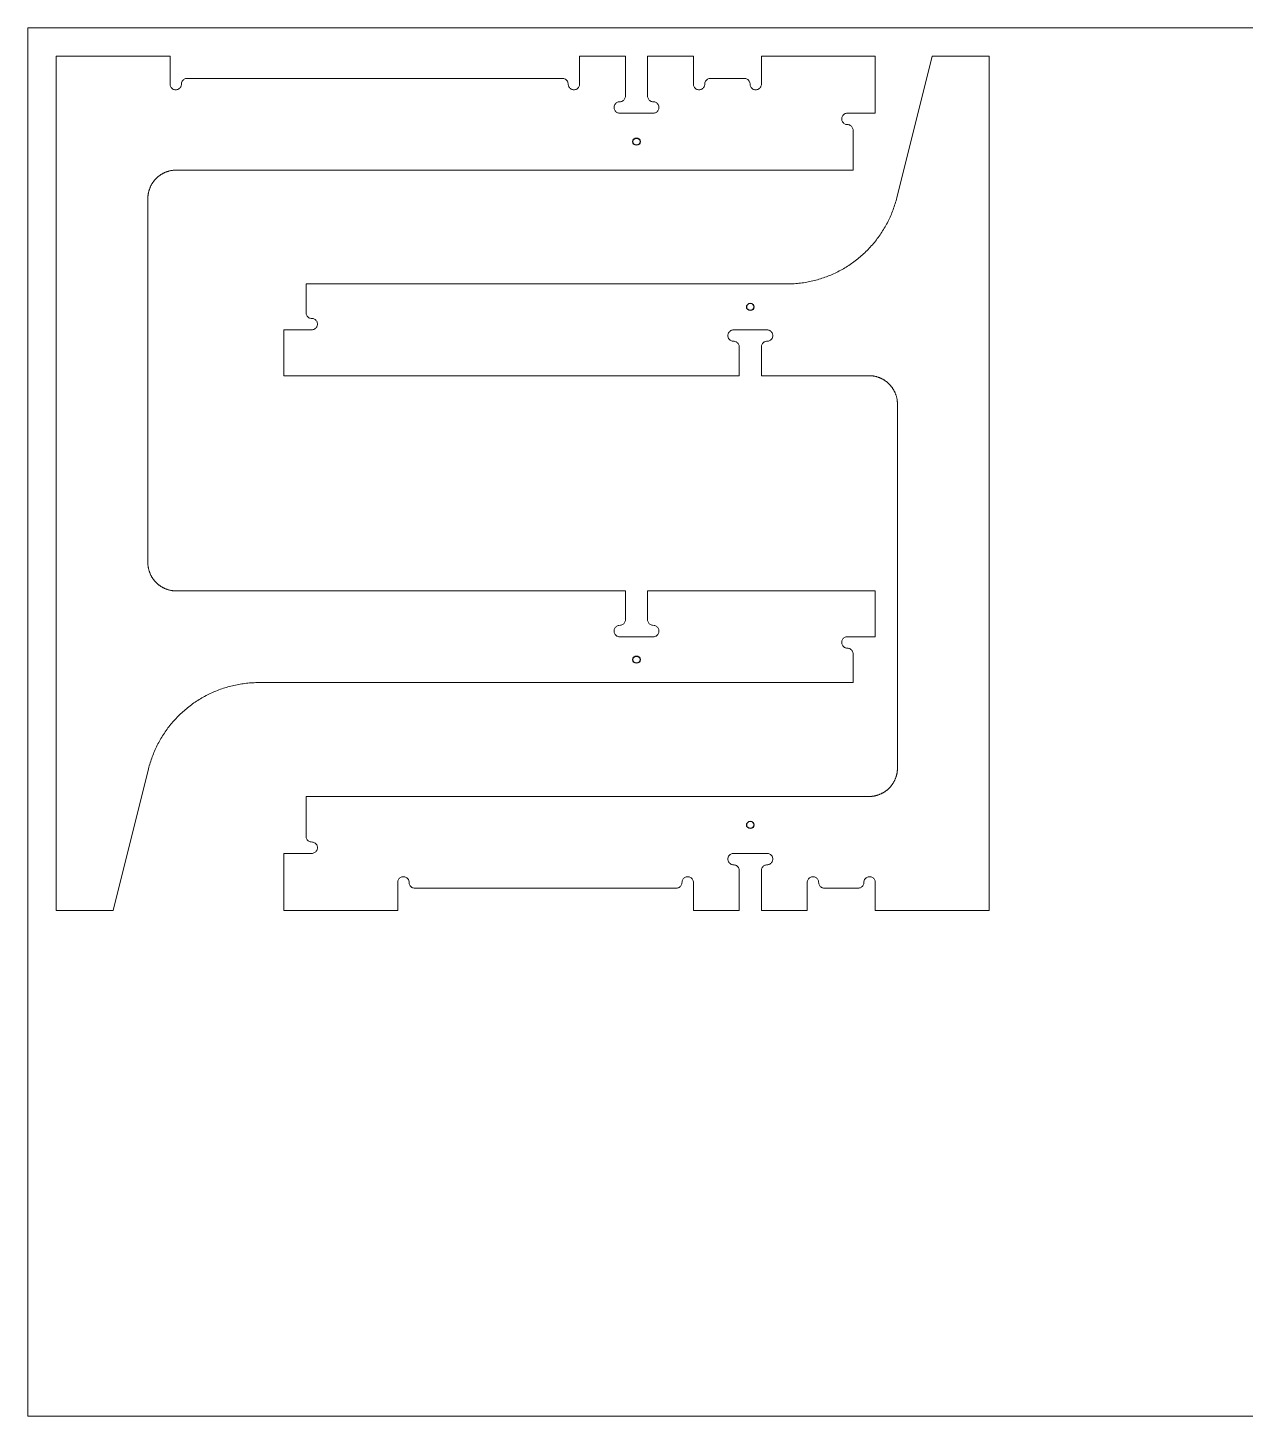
# Model space of a CAD drawing. Header units: inches. Extents: x 0 to 96, y 0 to 48.
# Drawn here: x 0 to 42.11, y 0 to 48 of the extents above; entities that cross this region are included whole.
import ezdxf

# ---------------------------------------------------------------- set-up
doc = ezdxf.new("R2010")
doc.units = ezdxf.units.IN
doc.header["$MEASUREMENT"] = 0
for name, color, linetype in [('000_TEXT', 6, 'Continuous'), ('CUT_HOLE_OPTIONAL', 3, 'Continuous'), ('CUT_THRU_OUTSIDE', 7, 'Continuous')]:
    doc.layers.add(name, color=color, linetype=linetype)

msp = doc.modelspace()

# ---------------------------------------------------------------- linework, layer by layer
at = {"layer": '000_TEXT', "linetype": 'Continuous', "lineweight": 0}
msp.add_lwpolyline([(0, 0), (0, 48), (96, 48), (96, 0)], close=True, dxfattribs=at)
at = {"layer": 'CUT_HOLE_OPTIONAL'}
for centre in [(21.053, 44.063), (24.99, 38.349), (21.053, 26.155), (24.99, 20.441)]:
    msp.add_circle(centre, 0.125, dxfattribs=at)
at = {"layer": 'CUT_THRU_OUTSIDE', "linetype": 'Continuous', "lineweight": 0}
for points in [[(28.543, 25.362, 0), (7.995, 25.362, 0), (7.941, 25.362, 0), (7.886, 25.361, 0), (7.832, 25.359, 0), (7.778, 25.356, 0), (7.724, 25.353, 0), (7.669, 25.349, 0), (7.615, 25.344, 0), (7.561, 25.338, 0), (7.507, 25.332, 0), (7.453, 25.325, 0), (7.399, 25.317, 0), (7.346, 25.308, 0), (7.292, 25.299, 0), (7.239, 25.289, 0), (7.185, 25.278, 0), (7.132, 25.266, 0), (7.079, 25.254, 0), (7.027, 25.241, 0), (6.974, 25.227, 0), (6.922, 25.213, 0), (6.869, 25.198, 0), (6.817, 25.182, 0), (6.766, 25.165, 0), (6.714, 25.148, 0), (6.663, 25.13, 0), (6.612, 25.111, 0), (6.561, 25.092, 0), (6.51, 25.071, 0), (6.46, 25.051, 0), (6.41, 25.029, 0), (6.361, 25.007, 0), (6.311, 24.984, 0), (6.262, 24.96, 0), (6.214, 24.936, 0), (6.165, 24.911, 0), (6.117, 24.886, 0), (6.07, 24.859, 0), (6.023, 24.832, 0), (5.976, 24.805, 0), (5.929, 24.777, 0), (5.883, 24.748, 0), (5.837, 24.718, 0), (5.792, 24.688, 0), (5.747, 24.657, 0), (5.703, 24.626, 0), (5.659, 24.594, 0), (5.615, 24.562, 0), (5.572, 24.528, 0), (5.53, 24.495, 0), (5.488, 24.46, 0), (5.446, 24.425, 0), (5.405, 24.39, 0), (5.364, 24.354, 0), (5.324, 24.317, 0), (5.284, 24.28, 0), (5.245, 24.242, 0), (5.206, 24.204, 0), (5.168, 24.165, 0), (5.131, 24.126, 0), (5.094, 24.086, 0), (5.057, 24.046, 0), (5.021, 24.005, 0), (4.986, 23.964, 0), (4.951, 23.922, 0), (4.917, 23.88, 0), (4.883, 23.837, 0), (4.85, 23.794, 0), (4.818, 23.75, 0), (4.786, 23.706, 0), (4.755, 23.661, 0), (4.724, 23.616, 0), (4.694, 23.571, 0), (4.665, 23.525, 0), (4.636, 23.479, 0), (4.608, 23.432, 0), (4.581, 23.385, 0), (4.554, 23.338, 0), (4.528, 23.29, 0), (4.503, 23.242, 0), (4.478, 23.194, 0), (4.454, 23.145, 0), (4.43, 23.096, 0), (4.408, 23.047, 0), (4.386, 22.997, 0), (4.364, 22.947, 0), (4.344, 22.897, 0), (4.324, 22.846, 0), (4.304, 22.795, 0), (4.286, 22.744, 0), (4.268, 22.693, 0), (4.251, 22.641, 0), (4.234, 22.589, 0), (4.219, 22.537, 0), (4.204, 22.485, 0), (4.189, 22.433, 0), (4.176, 22.38, 0), (2.953, 17.488, 0), (0.984, 17.488, 0), (0.984, 47.016, 0), (4.921, 47.016, 0), (4.921, 46.051, 0), (4.923, 46.025, 0), (4.928, 46, 0), (4.936, 45.976, 0), (4.948, 45.953, 0), (4.962, 45.931, 0), (4.979, 45.912, 0), (4.998, 45.895, 0), (5.02, 45.881, 0), (5.043, 45.869, 0), (5.067, 45.861, 0), (5.092, 45.856, 0), (5.118, 45.854, 0), (5.144, 45.856, 0), (5.169, 45.861, 0), (5.193, 45.869, 0), (5.217, 45.881, 0), (5.238, 45.895, 0), (5.257, 45.912, 0), (5.274, 45.931, 0), (5.289, 45.953, 0), (5.3, 45.976, 0), (5.308, 46, 0), (5.313, 46.025, 0), (5.317, 46.077, 0), (5.322, 46.102, 0), (5.33, 46.127, 0), (5.341, 46.15, 0), (5.356, 46.171, 0), (5.373, 46.19, 0), (5.392, 46.207, 0), (5.413, 46.222, 0), (5.436, 46.233, 0), (5.461, 46.241, 0), (5.486, 46.246, 0), (5.512, 46.248, 0), (18.494, 46.248, 0), (18.52, 46.246, 0), (18.545, 46.241, 0), (18.569, 46.233, 0), (18.593, 46.222, 0), (18.614, 46.207, 0), (18.633, 46.19, 0), (18.65, 46.171, 0), (18.665, 46.15, 0), (18.676, 46.127, 0), (18.684, 46.102, 0), (18.689, 46.077, 0), (18.693, 46.025, 0), (18.698, 46, 0), (18.706, 45.976, 0), (18.717, 45.953, 0), (18.732, 45.931, 0), (18.749, 45.912, 0), (18.768, 45.895, 0), (18.789, 45.881, 0), (18.812, 45.869, 0), (18.837, 45.861, 0), (18.862, 45.856, 0), (18.888, 45.854, 0), (18.913, 45.856, 0), (18.939, 45.861, 0), (18.963, 45.869, 0), (18.986, 45.881, 0), (19.008, 45.895, 0), (19.027, 45.912, 0), (19.044, 45.931, 0), (19.058, 45.953, 0), (19.07, 45.976, 0), (19.078, 46, 0), (19.083, 46.025, 0), (19.085, 46.051, 0), (19.085, 47.016, 0), (20.669, 47.016, 0), (20.669, 45.638, 0), (20.668, 45.612, 0), (20.663, 45.587, 0), (20.654, 45.562, 0), (20.643, 45.539, 0), (20.629, 45.518, 0), (20.612, 45.499, 0), (20.592, 45.482, 0), (20.571, 45.467, 0), (20.548, 45.456, 0), (20.523, 45.448, 0), (20.498, 45.443, 0), (20.447, 45.439, 0), (20.421, 45.434, 0), (20.397, 45.426, 0), (20.374, 45.415, 0), (20.353, 45.4, 0), (20.333, 45.383, 0), (20.316, 45.364, 0), (20.302, 45.343, 0), (20.291, 45.319, 0), (20.282, 45.295, 0), (20.277, 45.27, 0), (20.276, 45.244, 0), (20.277, 45.218, 0), (20.282, 45.193, 0), (20.291, 45.169, 0), (20.302, 45.146, 0), (20.316, 45.124, 0), (20.333, 45.105, 0), (20.353, 45.088, 0), (20.374, 45.074, 0), (20.397, 45.062, 0), (20.421, 45.054, 0), (20.447, 45.049, 0), (20.472, 45.047, 0), (21.634, 45.047, 0), (21.66, 45.049, 0), (21.685, 45.054, 0), (21.709, 45.062, 0), (21.732, 45.074, 0), (21.754, 45.088, 0), (21.773, 45.105, 0), (21.79, 45.124, 0), (21.804, 45.146, 0), (21.816, 45.169, 0), (21.824, 45.193, 0), (21.829, 45.218, 0), (21.831, 45.244, 0), (21.829, 45.27, 0), (21.824, 45.295, 0), (21.816, 45.319, 0), (21.804, 45.343, 0), (21.79, 45.364, 0), (21.773, 45.383, 0), (21.754, 45.4, 0), (21.732, 45.415, 0), (21.709, 45.426, 0), (21.685, 45.434, 0), (21.66, 45.439, 0), (21.608, 45.443, 0), (21.583, 45.448, 0), (21.559, 45.456, 0), (21.535, 45.467, 0), (21.514, 45.482, 0), (21.495, 45.499, 0), (21.478, 45.518, 0), (21.463, 45.539, 0), (21.452, 45.562, 0), (21.444, 45.587, 0), (21.439, 45.612, 0), (21.437, 45.638, 0), (21.437, 47.016, 0), (23.022, 47.016, 0), (23.022, 46.051, 0), (23.023, 46.025, 0), (23.028, 46, 0), (23.037, 45.976, 0), (23.048, 45.953, 0), (23.062, 45.931, 0), (23.079, 45.912, 0), (23.099, 45.895, 0), (23.12, 45.881, 0), (23.143, 45.869, 0), (23.168, 45.861, 0), (23.193, 45.856, 0), (23.219, 45.854, 0), (23.244, 45.856, 0), (23.269, 45.861, 0), (23.294, 45.869, 0), (23.317, 45.881, 0), (23.338, 45.895, 0), (23.358, 45.912, 0), (23.375, 45.931, 0), (23.389, 45.953, 0), (23.4, 45.976, 0), (23.409, 46, 0), (23.414, 46.025, 0), (23.417, 46.077, 0), (23.422, 46.102, 0), (23.43, 46.127, 0), (23.442, 46.15, 0), (23.456, 46.171, 0), (23.473, 46.19, 0), (23.492, 46.207, 0), (23.514, 46.222, 0), (23.537, 46.233, 0), (23.561, 46.241, 0), (23.587, 46.246, 0), (23.612, 46.248, 0), (24.783, 46.248, 0), (24.809, 46.246, 0), (24.834, 46.241, 0), (24.859, 46.233, 0), (24.882, 46.222, 0), (24.903, 46.207, 0), (24.923, 46.19, 0), (24.94, 46.171, 0), (24.954, 46.15, 0), (24.965, 46.127, 0), (24.974, 46.102, 0), (24.979, 46.077, 0), (24.982, 46.025, 0), (24.987, 46, 0), (24.995, 45.976, 0), (25.007, 45.953, 0), (25.021, 45.931, 0), (25.038, 45.912, 0), (25.057, 45.895, 0), (25.079, 45.881, 0), (25.102, 45.869, 0), (25.126, 45.861, 0), (25.151, 45.856, 0), (25.177, 45.854, 0), (25.203, 45.856, 0), (25.228, 45.861, 0), (25.252, 45.869, 0), (25.276, 45.881, 0), (25.297, 45.895, 0), (25.316, 45.912, 0), (25.333, 45.931, 0), (25.348, 45.953, 0), (25.359, 45.976, 0), (25.367, 46, 0), (25.372, 46.025, 0), (25.374, 46.051, 0), (25.374, 47.016, 0), (29.311, 47.016, 0), (29.311, 45.047, 0), (28.346, 45.047, 0), (28.321, 45.046, 0), (28.296, 45.041, 0), (28.271, 45.032, 0), (28.248, 45.021, 0), (28.227, 45.007, 0), (28.207, 44.99, 0), (28.19, 44.97, 0), (28.176, 44.949, 0), (28.165, 44.926, 0), (28.156, 44.901, 0), (28.151, 44.876, 0), (28.15, 44.85, 0), (28.151, 44.825, 0), (28.156, 44.799, 0), (28.165, 44.775, 0), (28.176, 44.752, 0), (28.19, 44.731, 0), (28.207, 44.711, 0), (28.227, 44.694, 0), (28.248, 44.68, 0), (28.271, 44.669, 0), (28.296, 44.66, 0), (28.321, 44.655, 0), (28.372, 44.652, 0), (28.397, 44.647, 0), (28.422, 44.639, 0), (28.445, 44.627, 0), (28.466, 44.613, 0), (28.486, 44.596, 0), (28.503, 44.577, 0), (28.517, 44.555, 0), (28.528, 44.532, 0), (28.537, 44.508, 0), (28.542, 44.482, 0), (28.543, 44.457, 0), (28.543, 43.079, 0), (5.138, 43.079, 0), (5.122, 43.079, 0), (5.106, 43.078, 0), (5.09, 43.078, 0), (5.073, 43.077, 0), (5.057, 43.075, 0), (5.041, 43.074, 0), (5.025, 43.072, 0), (5.009, 43.07, 0), (4.993, 43.068, 0), (4.977, 43.066, 0), (4.962, 43.063, 0), (4.946, 43.06, 0), (4.93, 43.057, 0), (4.914, 43.053, 0), (4.899, 43.049, 0), (4.883, 43.045, 0), (4.868, 43.041, 0), (4.852, 43.036, 0), (4.837, 43.032, 0), (4.821, 43.027, 0), (4.806, 43.021, 0), (4.791, 43.016, 0), (4.776, 43.01, 0), (4.761, 43.004, 0), (4.746, 42.998, 0), (4.732, 42.991, 0), (4.717, 42.984, 0), (4.702, 42.977, 0), (4.688, 42.97, 0), (4.674, 42.963, 0), (4.66, 42.955, 0), (4.646, 42.947, 0), (4.632, 42.939, 0), (4.618, 42.93, 0), (4.604, 42.922, 0), (4.591, 42.913, 0), (4.578, 42.904, 0), (4.564, 42.895, 0), (4.551, 42.885, 0), (4.539, 42.875, 0), (4.526, 42.865, 0), (4.513, 42.855, 0), (4.501, 42.845, 0), (4.489, 42.834, 0), (4.477, 42.824, 0), (4.465, 42.813, 0), (4.453, 42.802, 0), (4.442, 42.79, 0), (4.431, 42.779, 0), (4.419, 42.767, 0), (4.409, 42.755, 0), (4.398, 42.743, 0), (4.387, 42.731, 0), (4.377, 42.719, 0), (4.367, 42.706, 0), (4.357, 42.694, 0), (4.347, 42.681, 0), (4.338, 42.668, 0), (4.328, 42.655, 0), (4.319, 42.641, 0), (4.311, 42.628, 0), (4.302, 42.614, 0), (4.294, 42.6, 0), (4.285, 42.587, 0), (4.277, 42.573, 0), (4.27, 42.558, 0), (4.262, 42.544, 0), (4.255, 42.53, 0), (4.248, 42.515, 0), (4.241, 42.501, 0), (4.235, 42.486, 0), (4.228, 42.471, 0), (4.222, 42.456, 0), (4.217, 42.441, 0), (4.211, 42.426, 0), (4.206, 42.411, 0), (4.201, 42.396, 0), (4.196, 42.38, 0), (4.191, 42.365, 0), (4.187, 42.349, 0), (4.183, 42.334, 0), (4.179, 42.318, 0), (4.176, 42.302, 0), (4.172, 42.287, 0), (4.169, 42.271, 0), (4.167, 42.255, 0), (4.164, 42.239, 0), (4.162, 42.223, 0), (4.16, 42.207, 0), (4.158, 42.191, 0), (4.157, 42.175, 0), (4.156, 42.159, 0), (4.155, 42.143, 0), (4.154, 42.127, 0), (4.154, 42.111, 0), (4.154, 42.094, 0), (4.154, 29.516, 0), (4.154, 29.5, 0), (4.154, 29.484, 0), (4.155, 29.467, 0), (4.156, 29.451, 0), (4.157, 29.435, 0), (4.158, 29.419, 0), (4.16, 29.403, 0), (4.162, 29.387, 0), (4.164, 29.371, 0), (4.167, 29.355, 0), (4.169, 29.34, 0), (4.172, 29.324, 0), (4.176, 29.308, 0), (4.179, 29.292, 0), (4.183, 29.277, 0), (4.187, 29.261, 0), (4.191, 29.245, 0), (4.196, 29.23, 0), (4.201, 29.215, 0), (4.206, 29.199, 0), (4.211, 29.184, 0), (4.217, 29.169, 0), (4.222, 29.154, 0), (4.228, 29.139, 0), (4.235, 29.124, 0), (4.241, 29.11, 0), (4.248, 29.095, 0), (4.255, 29.08, 0), (4.262, 29.066, 0), (4.27, 29.052, 0), (4.277, 29.038, 0), (4.285, 29.024, 0), (4.294, 29.01, 0), (4.302, 28.996, 0), (4.311, 28.982, 0), (4.319, 28.969, 0), (4.328, 28.956, 0), (4.338, 28.942, 0), (4.347, 28.929, 0), (4.357, 28.917, 0), (4.367, 28.904, 0), (4.377, 28.891, 0), (4.387, 28.879, 0), (4.398, 28.867, 0), (4.409, 28.855, 0), (4.419, 28.843, 0), (4.431, 28.831, 0), (4.442, 28.82, 0), (4.453, 28.808, 0), (4.465, 28.797, 0), (4.477, 28.786, 0), (4.489, 28.776, 0), (4.501, 28.765, 0), (4.513, 28.755, 0), (4.526, 28.745, 0), (4.539, 28.735, 0), (4.551, 28.725, 0), (4.564, 28.716, 0), (4.578, 28.706, 0), (4.591, 28.697, 0), (4.604, 28.689, 0), (4.618, 28.68, 0), (4.632, 28.672, 0), (4.646, 28.663, 0), (4.66, 28.655, 0), (4.674, 28.648, 0), (4.688, 28.64, 0), (4.702, 28.633, 0), (4.717, 28.626, 0), (4.732, 28.619, 0), (4.746, 28.613, 0), (4.761, 28.606, 0), (4.776, 28.6, 0), (4.791, 28.595, 0), (4.806, 28.589, 0), (4.821, 28.584, 0), (4.837, 28.579, 0), (4.852, 28.574, 0), (4.868, 28.569, 0), (4.883, 28.565, 0), (4.899, 28.561, 0), (4.914, 28.557, 0), (4.93, 28.554, 0), (4.946, 28.55, 0), (4.962, 28.547, 0), (4.977, 28.545, 0), (4.993, 28.542, 0), (5.009, 28.54, 0), (5.025, 28.538, 0), (5.041, 28.536, 0), (5.057, 28.535, 0), (5.073, 28.534, 0), (5.09, 28.533, 0), (5.106, 28.532, 0), (5.122, 28.532, 0), (5.138, 28.531, 0), (20.669, 28.531, 0), (20.669, 27.537, 0), (20.668, 27.512, 0), (20.663, 27.486, 0), (20.654, 27.462, 0), (20.643, 27.439, 0), (20.629, 27.418, 0), (20.612, 27.398, 0), (20.592, 27.381, 0), (20.571, 27.367, 0), (20.548, 27.356, 0), (20.523, 27.347, 0), (20.498, 27.342, 0), (20.447, 27.339, 0), (20.421, 27.334, 0), (20.397, 27.326, 0), (20.374, 27.314, 0), (20.353, 27.3, 0), (20.333, 27.283, 0), (20.316, 27.264, 0), (20.302, 27.242, 0), (20.291, 27.219, 0), (20.282, 27.195, 0), (20.277, 27.169, 0), (20.276, 27.144, 0), (20.277, 27.118, 0), (20.282, 27.093, 0), (20.291, 27.068, 0), (20.302, 27.045, 0), (20.316, 27.024, 0), (20.333, 27.005, 0), (20.353, 26.988, 0), (20.374, 26.973, 0), (20.397, 26.962, 0), (20.421, 26.954, 0), (20.447, 26.949, 0), (20.472, 26.947, 0), (21.634, 26.947, 0), (21.66, 26.949, 0), (21.685, 26.954, 0), (21.709, 26.962, 0), (21.732, 26.973, 0), (21.754, 26.988, 0), (21.773, 27.005, 0), (21.79, 27.024, 0), (21.804, 27.045, 0), (21.816, 27.068, 0), (21.824, 27.093, 0), (21.829, 27.118, 0), (21.831, 27.144, 0), (21.829, 27.169, 0), (21.824, 27.195, 0), (21.816, 27.219, 0), (21.804, 27.242, 0), (21.79, 27.264, 0), (21.773, 27.283, 0), (21.754, 27.3, 0), (21.732, 27.314, 0), (21.709, 27.326, 0), (21.685, 27.334, 0), (21.66, 27.339, 0), (21.608, 27.342, 0), (21.583, 27.347, 0), (21.559, 27.356, 0), (21.535, 27.367, 0), (21.514, 27.381, 0), (21.495, 27.398, 0), (21.478, 27.418, 0), (21.463, 27.439, 0), (21.452, 27.462, 0), (21.444, 27.486, 0), (21.439, 27.512, 0), (21.437, 27.537, 0), (21.437, 28.531, 0), (29.311, 28.531, 0), (29.311, 26.947, 0), (28.346, 26.947, 0), (28.321, 26.945, 0), (28.296, 26.94, 0), (28.271, 26.932, 0), (28.248, 26.92, 0), (28.227, 26.906, 0), (28.207, 26.889, 0), (28.19, 26.87, 0), (28.176, 26.848, 0), (28.165, 26.825, 0), (28.156, 26.801, 0), (28.151, 26.776, 0), (28.15, 26.75, 0), (28.151, 26.724, 0), (28.156, 26.699, 0), (28.165, 26.675, 0), (28.176, 26.652, 0), (28.19, 26.63, 0), (28.207, 26.611, 0), (28.227, 26.594, 0), (28.248, 26.58, 0), (28.271, 26.568, 0), (28.296, 26.56, 0), (28.321, 26.555, 0), (28.372, 26.551, 0), (28.397, 26.546, 0), (28.422, 26.538, 0), (28.445, 26.527, 0), (28.466, 26.512, 0), (28.486, 26.495, 0), (28.503, 26.476, 0), (28.517, 26.455, 0), (28.528, 26.432, 0), (28.537, 26.407, 0), (28.542, 26.382, 0), (28.543, 26.356, 0), (28.543, 25.362, 0)], [(9.626, 38.148, 0), (9.628, 38.122, 0), (9.633, 38.097, 0), (9.641, 38.072, 0), (9.652, 38.049, 0), (9.667, 38.028, 0), (9.684, 38.008, 0), (9.703, 37.991, 0), (9.724, 37.977, 0), (9.748, 37.966, 0), (9.772, 37.957, 0), (9.797, 37.952, 0), (9.849, 37.949, 0), (9.874, 37.944, 0), (9.898, 37.936, 0), (9.921, 37.924, 0), (9.943, 37.91, 0), (9.962, 37.893, 0), (9.979, 37.874, 0), (9.993, 37.852, 0), (10.005, 37.829, 0), (10.013, 37.805, 0), (10.018, 37.78, 0), (10.02, 37.754, 0), (10.018, 37.728, 0), (10.013, 37.703, 0), (10.005, 37.679, 0), (9.993, 37.656, 0), (9.979, 37.634, 0), (9.962, 37.615, 0), (9.943, 37.598, 0), (9.921, 37.583, 0), (9.898, 37.572, 0), (9.874, 37.564, 0), (9.849, 37.559, 0), (9.823, 37.557, 0), (8.858, 37.557, 0), (8.858, 35.972, 0), (24.606, 35.972, 0), (24.606, 36.967, 0), (24.605, 36.992, 0), (24.6, 37.017, 0), (24.591, 37.042, 0), (24.58, 37.065, 0), (24.566, 37.086, 0), (24.549, 37.106, 0), (24.529, 37.123, 0), (24.508, 37.137, 0), (24.485, 37.148, 0), (24.46, 37.157, 0), (24.435, 37.162, 0), (24.384, 37.165, 0), (24.359, 37.17, 0), (24.334, 37.178, 0), (24.311, 37.19, 0), (24.29, 37.204, 0), (24.27, 37.221, 0), (24.253, 37.24, 0), (24.239, 37.262, 0), (24.228, 37.285, 0), (24.219, 37.309, 0), (24.214, 37.335, 0), (24.213, 37.36, 0), (24.214, 37.386, 0), (24.219, 37.411, 0), (24.228, 37.436, 0), (24.239, 37.459, 0), (24.253, 37.48, 0), (24.27, 37.499, 0), (24.29, 37.516, 0), (24.311, 37.531, 0), (24.334, 37.542, 0), (24.359, 37.55, 0), (24.384, 37.555, 0), (24.409, 37.557, 0), (25.571, 37.557, 0), (25.597, 37.555, 0), (25.622, 37.55, 0), (25.646, 37.542, 0), (25.669, 37.531, 0), (25.691, 37.516, 0), (25.71, 37.499, 0), (25.727, 37.48, 0), (25.741, 37.459, 0), (25.753, 37.436, 0), (25.761, 37.411, 0), (25.766, 37.386, 0), (25.768, 37.36, 0), (25.766, 37.335, 0), (25.761, 37.309, 0), (25.753, 37.285, 0), (25.741, 37.262, 0), (25.727, 37.24, 0), (25.71, 37.221, 0), (25.691, 37.204, 0), (25.669, 37.19, 0), (25.646, 37.178, 0), (25.622, 37.17, 0), (25.597, 37.165, 0), (25.545, 37.162, 0), (25.52, 37.157, 0), (25.496, 37.148, 0), (25.472, 37.137, 0), (25.451, 37.123, 0), (25.432, 37.106, 0), (25.415, 37.086, 0), (25.4, 37.065, 0), (25.389, 37.042, 0), (25.381, 37.017, 0), (25.376, 36.992, 0), (25.374, 36.967, 0), (25.374, 35.972, 0), (29.094, 35.972, 0), (29.111, 35.972, 0), (29.127, 35.972, 0), (29.143, 35.971, 0), (29.159, 35.97, 0), (29.175, 35.969, 0), (29.191, 35.968, 0), (29.207, 35.966, 0), (29.223, 35.964, 0), (29.239, 35.962, 0), (29.255, 35.959, 0), (29.271, 35.957, 0), (29.287, 35.954, 0), (29.302, 35.95, 0), (29.318, 35.947, 0), (29.334, 35.943, 0), (29.349, 35.939, 0), (29.365, 35.935, 0), (29.38, 35.93, 0), (29.396, 35.925, 0), (29.411, 35.92, 0), (29.426, 35.915, 0), (29.441, 35.909, 0), (29.456, 35.904, 0), (29.471, 35.898, 0), (29.486, 35.891, 0), (29.501, 35.885, 0), (29.515, 35.878, 0), (29.53, 35.871, 0), (29.544, 35.864, 0), (29.558, 35.856, 0), (29.573, 35.849, 0), (29.587, 35.841, 0), (29.6, 35.832, 0), (29.614, 35.824, 0), (29.628, 35.815, 0), (29.641, 35.807, 0), (29.655, 35.798, 0), (29.668, 35.788, 0), (29.681, 35.779, 0), (29.694, 35.769, 0), (29.706, 35.759, 0), (29.719, 35.749, 0), (29.731, 35.739, 0), (29.743, 35.728, 0), (29.755, 35.717, 0), (29.767, 35.707, 0), (29.779, 35.695, 0), (29.79, 35.684, 0), (29.802, 35.673, 0), (29.813, 35.661, 0), (29.824, 35.649, 0), (29.834, 35.637, 0), (29.845, 35.625, 0), (29.855, 35.613, 0), (29.865, 35.6, 0), (29.875, 35.587, 0), (29.885, 35.575, 0), (29.895, 35.561, 0), (29.904, 35.548, 0), (29.913, 35.535, 0), (29.922, 35.522, 0), (29.93, 35.508, 0), (29.939, 35.494, 0), (29.947, 35.48, 0), (29.955, 35.466, 0), (29.963, 35.452, 0), (29.97, 35.438, 0), (29.977, 35.424, 0), (29.984, 35.409, 0), (29.991, 35.394, 0), (29.998, 35.38, 0), (30.004, 35.365, 0), (30.01, 35.35, 0), (30.016, 35.335, 0), (30.021, 35.32, 0), (30.027, 35.305, 0), (30.032, 35.289, 0), (30.036, 35.274, 0), (30.041, 35.258, 0), (30.045, 35.243, 0), (30.049, 35.227, 0), (30.053, 35.212, 0), (30.057, 35.196, 0), (30.06, 35.18, 0), (30.063, 35.164, 0), (30.066, 35.149, 0), (30.068, 35.133, 0), (30.07, 35.117, 0), (30.072, 35.101, 0), (30.074, 35.085, 0), (30.075, 35.069, 0), (30.077, 35.053, 0), (30.078, 35.036, 0), (30.078, 35.02, 0), (30.079, 35.004, 0), (30.079, 34.988, 0), (30.079, 22.409, 0), (30.079, 22.393, 0), (30.078, 22.377, 0), (30.078, 22.361, 0), (30.077, 22.345, 0), (30.075, 22.329, 0), (30.074, 22.313, 0), (30.072, 22.297, 0), (30.07, 22.281, 0), (30.068, 22.265, 0), (30.066, 22.249, 0), (30.063, 22.233, 0), (30.06, 22.217, 0), (30.057, 22.202, 0), (30.053, 22.186, 0), (30.049, 22.17, 0), (30.045, 22.155, 0), (30.041, 22.139, 0), (30.036, 22.124, 0), (30.032, 22.108, 0), (30.027, 22.093, 0), (30.021, 22.078, 0), (30.016, 22.063, 0), (30.01, 22.048, 0), (30.004, 22.033, 0), (29.998, 22.018, 0), (29.991, 22.003, 0), (29.984, 21.989, 0), (29.977, 21.974, 0), (29.97, 21.96, 0), (29.963, 21.945, 0), (29.955, 21.931, 0), (29.947, 21.917, 0), (29.939, 21.903, 0), (29.93, 21.89, 0), (29.922, 21.876, 0), (29.913, 21.863, 0), (29.904, 21.849, 0), (29.895, 21.836, 0), (29.885, 21.823, 0), (29.875, 21.81, 0), (29.865, 21.798, 0), (29.855, 21.785, 0), (29.845, 21.773, 0), (29.834, 21.76, 0), (29.824, 21.748, 0), (29.813, 21.737, 0), (29.802, 21.725, 0), (29.79, 21.713, 0), (29.779, 21.702, 0), (29.767, 21.691, 0), (29.755, 21.68, 0), (29.743, 21.669, 0), (29.731, 21.659, 0), (29.719, 21.649, 0), (29.706, 21.638, 0), (29.694, 21.629, 0), (29.681, 21.619, 0), (29.668, 21.609, 0), (29.655, 21.6, 0), (29.641, 21.591, 0), (29.628, 21.582, 0), (29.614, 21.574, 0), (29.6, 21.565, 0), (29.587, 21.557, 0), (29.573, 21.549, 0), (29.558, 21.541, 0), (29.544, 21.534, 0), (29.53, 21.527, 0), (29.515, 21.52, 0), (29.501, 21.513, 0), (29.486, 21.506, 0), (29.471, 21.5, 0), (29.456, 21.494, 0), (29.441, 21.488, 0), (29.426, 21.483, 0), (29.411, 21.477, 0), (29.396, 21.472, 0), (29.38, 21.468, 0), (29.365, 21.463, 0), (29.349, 21.459, 0), (29.334, 21.455, 0), (29.318, 21.451, 0), (29.302, 21.447, 0), (29.287, 21.444, 0), (29.271, 21.441, 0), (29.255, 21.438, 0), (29.239, 21.436, 0), (29.223, 21.434, 0), (29.207, 21.432, 0), (29.191, 21.43, 0), (29.175, 21.428, 0), (29.159, 21.427, 0), (29.143, 21.426, 0), (29.127, 21.426, 0), (29.111, 21.425, 0), (29.094, 21.425, 0), (9.626, 21.425, 0), (9.626, 20.047, 0), (9.628, 20.022, 0), (9.633, 19.996, 0), (9.641, 19.972, 0), (9.652, 19.949, 0), (9.667, 19.927, 0), (9.684, 19.908, 0), (9.703, 19.891, 0), (9.724, 19.877, 0), (9.748, 19.865, 0), (9.772, 19.857, 0), (9.797, 19.852, 0), (9.849, 19.849, 0), (9.874, 19.844, 0), (9.898, 19.835, 0), (9.921, 19.824, 0), (9.943, 19.81, 0), (9.962, 19.793, 0), (9.979, 19.773, 0), (9.993, 19.752, 0), (10.005, 19.729, 0), (10.013, 19.704, 0), (10.018, 19.679, 0), (10.02, 19.654, 0), (10.018, 19.628, 0), (10.013, 19.603, 0), (10.005, 19.578, 0), (9.993, 19.555, 0), (9.979, 19.534, 0), (9.962, 19.514, 0), (9.943, 19.497, 0), (9.921, 19.483, 0), (9.898, 19.472, 0), (9.874, 19.463, 0), (9.849, 19.458, 0), (9.823, 19.457, 0), (8.858, 19.457, 0), (8.858, 17.488, 0), (12.795, 17.488, 0), (12.795, 18.453, 0), (12.797, 18.478, 0), (12.802, 18.504, 0), (12.81, 18.528, 0), (12.822, 18.551, 0), (12.836, 18.573, 0), (12.853, 18.592, 0), (12.872, 18.609, 0), (12.894, 18.623, 0), (12.917, 18.635, 0), (12.941, 18.643, 0), (12.966, 18.648, 0), (12.992, 18.65, 0), (13.018, 18.648, 0), (13.043, 18.643, 0), (13.067, 18.635, 0), (13.091, 18.623, 0), (13.112, 18.609, 0), (13.131, 18.592, 0), (13.148, 18.573, 0), (13.163, 18.551, 0), (13.174, 18.528, 0), (13.182, 18.504, 0), (13.187, 18.478, 0), (13.191, 18.427, 0), (13.196, 18.402, 0), (13.204, 18.377, 0), (13.215, 18.354, 0), (13.23, 18.333, 0), (13.247, 18.314, 0), (13.266, 18.297, 0), (13.287, 18.282, 0), (13.31, 18.271, 0), (13.335, 18.263, 0), (13.36, 18.258, 0), (13.386, 18.256, 0), (22.431, 18.256, 0), (22.457, 18.258, 0), (22.482, 18.263, 0), (22.506, 18.271, 0), (22.53, 18.282, 0), (22.551, 18.297, 0), (22.57, 18.314, 0), (22.587, 18.333, 0), (22.602, 18.354, 0), (22.613, 18.377, 0), (22.621, 18.402, 0), (22.626, 18.427, 0), (22.63, 18.478, 0), (22.635, 18.504, 0), (22.643, 18.528, 0), (22.654, 18.551, 0), (22.669, 18.573, 0), (22.686, 18.592, 0), (22.705, 18.609, 0), (22.726, 18.623, 0), (22.749, 18.635, 0), (22.774, 18.643, 0), (22.799, 18.648, 0), (22.825, 18.65, 0), (22.85, 18.648, 0), (22.876, 18.643, 0), (22.9, 18.635, 0), (22.923, 18.623, 0), (22.945, 18.609, 0), (22.964, 18.592, 0), (22.981, 18.573, 0), (22.995, 18.551, 0), (23.007, 18.528, 0), (23.015, 18.504, 0), (23.02, 18.478, 0), (23.022, 18.453, 0), (23.022, 17.488, 0), (24.606, 17.488, 0), (24.606, 18.866, 0), (24.605, 18.892, 0), (24.6, 18.917, 0), (24.591, 18.941, 0), (24.58, 18.965, 0), (24.566, 18.986, 0), (24.549, 19.005, 0), (24.529, 19.022, 0), (24.508, 19.037, 0), (24.485, 19.048, 0), (24.46, 19.056, 0), (24.435, 19.061, 0), (24.384, 19.065, 0), (24.359, 19.07, 0), (24.334, 19.078, 0), (24.311, 19.089, 0), (24.29, 19.104, 0), (24.27, 19.121, 0), (24.253, 19.14, 0), (24.239, 19.161, 0), (24.228, 19.185, 0), (24.219, 19.209, 0), (24.214, 19.234, 0), (24.213, 19.26, 0), (24.214, 19.286, 0), (24.219, 19.311, 0), (24.228, 19.335, 0), (24.239, 19.358, 0), (24.253, 19.38, 0), (24.27, 19.399, 0), (24.29, 19.416, 0), (24.311, 19.43, 0), (24.334, 19.442, 0), (24.359, 19.45, 0), (24.384, 19.455, 0), (24.409, 19.457, 0), (25.571, 19.457, 0), (25.597, 19.455, 0), (25.622, 19.45, 0), (25.646, 19.442, 0), (25.669, 19.43, 0), (25.691, 19.416, 0), (25.71, 19.399, 0), (25.727, 19.38, 0), (25.741, 19.358, 0), (25.753, 19.335, 0), (25.761, 19.311, 0), (25.766, 19.286, 0), (25.768, 19.26, 0), (25.766, 19.234, 0), (25.761, 19.209, 0), (25.753, 19.185, 0), (25.741, 19.161, 0), (25.727, 19.14, 0), (25.71, 19.121, 0), (25.691, 19.104, 0), (25.669, 19.089, 0), (25.646, 19.078, 0), (25.622, 19.07, 0), (25.597, 19.065, 0), (25.545, 19.061, 0), (25.52, 19.056, 0), (25.496, 19.048, 0), (25.472, 19.037, 0), (25.451, 19.022, 0), (25.432, 19.005, 0), (25.415, 18.986, 0), (25.4, 18.965, 0), (25.389, 18.941, 0), (25.381, 18.917, 0), (25.376, 18.892, 0), (25.374, 18.866, 0), (25.374, 17.488, 0), (26.959, 17.488, 0), (26.959, 18.453, 0), (26.96, 18.478, 0), (26.965, 18.504, 0), (26.974, 18.528, 0), (26.985, 18.551, 0), (26.999, 18.573, 0), (27.016, 18.592, 0), (27.036, 18.609, 0), (27.057, 18.623, 0), (27.08, 18.635, 0), (27.105, 18.643, 0), (27.13, 18.648, 0), (27.156, 18.65, 0), (27.181, 18.648, 0), (27.206, 18.643, 0), (27.231, 18.635, 0), (27.254, 18.623, 0), (27.275, 18.609, 0), (27.295, 18.592, 0), (27.312, 18.573, 0), (27.326, 18.551, 0), (27.337, 18.528, 0), (27.346, 18.504, 0), (27.351, 18.478, 0), (27.354, 18.427, 0), (27.359, 18.402, 0), (27.367, 18.377, 0), (27.379, 18.354, 0), (27.393, 18.333, 0), (27.41, 18.314, 0), (27.429, 18.297, 0), (27.451, 18.282, 0), (27.474, 18.271, 0), (27.498, 18.263, 0), (27.524, 18.258, 0), (27.549, 18.256, 0), (28.72, 18.256, 0), (28.746, 18.258, 0), (28.771, 18.263, 0), (28.796, 18.271, 0), (28.819, 18.282, 0), (28.84, 18.297, 0), (28.86, 18.314, 0), (28.877, 18.333, 0), (28.891, 18.354, 0), (28.902, 18.377, 0), (28.911, 18.402, 0), (28.916, 18.427, 0), (28.919, 18.478, 0), (28.924, 18.504, 0), (28.932, 18.528, 0), (28.944, 18.551, 0), (28.958, 18.573, 0), (28.975, 18.592, 0), (28.994, 18.609, 0), (29.016, 18.623, 0), (29.039, 18.635, 0), (29.063, 18.643, 0), (29.088, 18.648, 0), (29.114, 18.65, 0), (29.14, 18.648, 0), (29.165, 18.643, 0), (29.19, 18.635, 0), (29.213, 18.623, 0), (29.234, 18.609, 0), (29.253, 18.592, 0), (29.27, 18.573, 0), (29.285, 18.551, 0), (29.296, 18.528, 0), (29.304, 18.504, 0), (29.309, 18.478, 0), (29.311, 18.453, 0), (29.311, 17.488, 0), (33.248, 17.488, 0), (33.248, 47.016, 0), (31.28, 47.016, 0), (30.057, 42.124, 0), (30.043, 42.071, 0), (30.029, 42.019, 0), (30.014, 41.966, 0), (29.998, 41.914, 0), (29.982, 41.863, 0), (29.964, 41.811, 0), (29.947, 41.76, 0), (29.928, 41.709, 0), (29.909, 41.658, 0), (29.889, 41.607, 0), (29.868, 41.557, 0), (29.847, 41.507, 0), (29.825, 41.457, 0), (29.802, 41.408, 0), (29.778, 41.359, 0), (29.754, 41.31, 0), (29.73, 41.262, 0), (29.704, 41.213, 0), (29.678, 41.166, 0), (29.651, 41.118, 0), (29.624, 41.071, 0), (29.596, 41.025, 0), (29.567, 40.979, 0), (29.538, 40.933, 0), (29.508, 40.888, 0), (29.477, 40.843, 0), (29.446, 40.798, 0), (29.414, 40.754, 0), (29.382, 40.71, 0), (29.349, 40.667, 0), (29.315, 40.624, 0), (29.281, 40.582, 0), (29.246, 40.54, 0), (29.211, 40.499, 0), (29.175, 40.458, 0), (29.139, 40.418, 0), (29.102, 40.378, 0), (29.064, 40.339, 0), (29.026, 40.3, 0), (28.987, 40.262, 0), (28.948, 40.224, 0), (28.909, 40.187, 0), (28.868, 40.15, 0), (28.828, 40.114, 0), (28.786, 40.079, 0), (28.745, 40.044, 0), (28.703, 40.009, 0), (28.66, 39.976, 0), (28.617, 39.942, 0), (28.573, 39.91, 0), (28.529, 39.878, 0), (28.485, 39.847, 0), (28.44, 39.816, 0), (28.395, 39.786, 0), (28.349, 39.756, 0), (28.303, 39.727, 0), (28.257, 39.699, 0), (28.21, 39.672, 0), (28.162, 39.645, 0), (28.115, 39.618, 0), (28.067, 39.593, 0), (28.019, 39.568, 0), (27.97, 39.544, 0), (27.921, 39.52, 0), (27.872, 39.497, 0), (27.822, 39.475, 0), (27.772, 39.453, 0), (27.722, 39.432, 0), (27.671, 39.412, 0), (27.621, 39.393, 0), (27.57, 39.374, 0), (27.518, 39.356, 0), (27.467, 39.339, 0), (27.415, 39.322, 0), (27.363, 39.306, 0), (27.311, 39.291, 0), (27.258, 39.276, 0), (27.206, 39.263, 0), (27.153, 39.25, 0), (27.1, 39.237, 0), (27.047, 39.226, 0), (26.994, 39.215, 0), (26.94, 39.205, 0), (26.887, 39.196, 0), (26.833, 39.187, 0), (26.779, 39.179, 0), (26.725, 39.172, 0), (26.671, 39.166, 0), (26.617, 39.16, 0), (26.563, 39.155, 0), (26.509, 39.151, 0), (26.454, 39.148, 0), (26.4, 39.145, 0), (26.346, 39.143, 0), (26.291, 39.142, 0), (26.237, 39.142, 0), (9.626, 39.142, 0), (9.626, 38.148, 0)]]:
    msp.add_polyline3d(points, close=True, dxfattribs=at)

doc.saveas('drawing.dxf')
